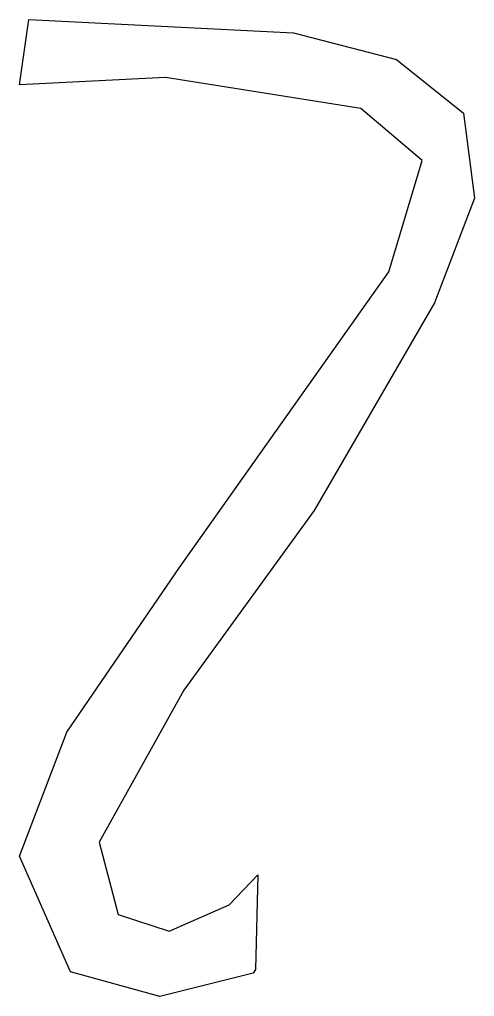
# Model space of a CAD drawing. Extents: x 0.8 to 40.7, y 0.4 to 86.
import ezdxf

# ---------------------------------------------------------------- set-up
doc = ezdxf.new("R2010")
doc.units = 0
doc.layers.add('H', color=7, linetype='CONTINUOUS')

msp = doc.modelspace()

# ---------------------------------------------------------------- linework, layer by layer
at = {"layer": 'H', "color": 7}
msp.add_lwpolyline([(1.63867, 86.030172), (24.836083, 84.85238), (33.842363, 82.515996), (39.737734, 77.836828), (40.685088, 70.379596), (37.177311, 61.194084), (26.628374, 43.0151), (15.208899, 27.242884), (7.783678, 13.928724), (9.473557, 7.578884), (13.928686, 6.145044), (19.203154, 8.449444), (21.712366, 11.061044), (21.507537, 2.765284), (21.302702, 2.458004), (13.109358, 0.409684), (5.274467, 2.560404), (0.819334, 12.699684), (4.954416, 23.581524), (14.850443, 37.996644), (33.183054, 63.908132), (36.101938, 73.68894), (30.725054, 78.246492), (13.62144, 80.96054), (0.819334, 80.294828), (1.63867, 86.030172)], dxfattribs=at)

doc.saveas('drawing.dxf')
